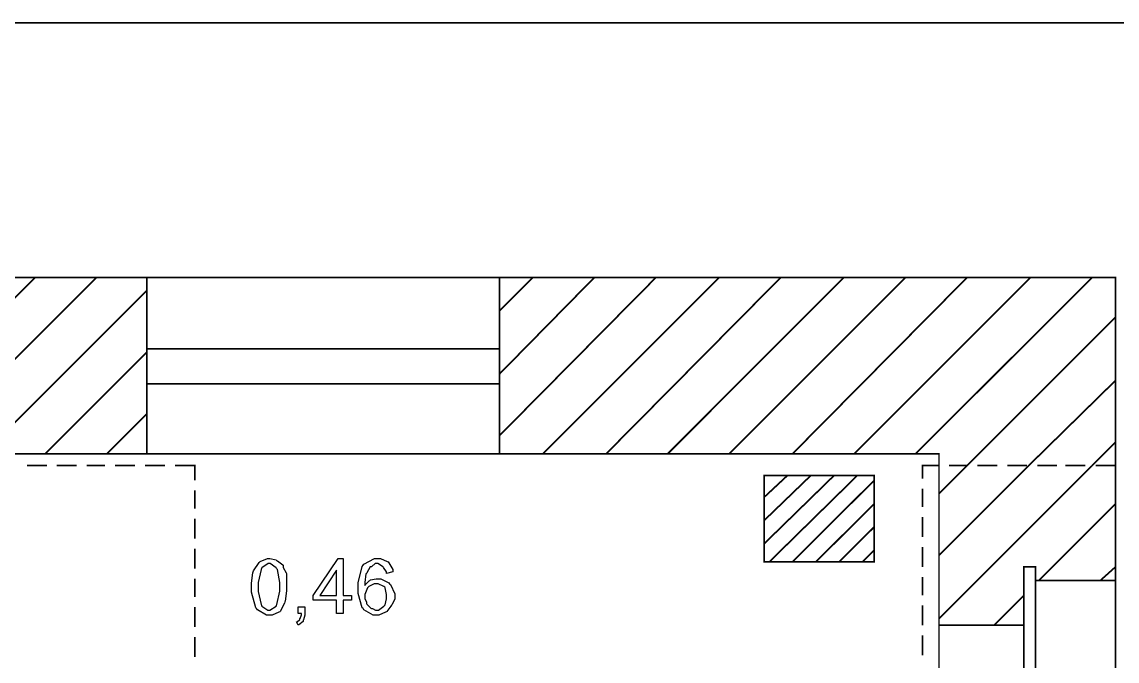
# Model space of a CAD drawing. Extents: x 219 to 1226, y 175 to 465.
# Drawn here: x 665.13 to 693.04, y 316.4 to 332.68 of the extents above; entities that cross this region are included whole.
import ezdxf

# ---------------------------------------------------------------- set-up
doc = ezdxf.new("R2010")
doc.units = 0
doc.header["$MEASUREMENT"] = 0
doc.layers.add('C00-00-00-BLACK', color=7, linetype='Continuous')
doc.layers.add('CFF-7E-00', color=30, linetype='Continuous')

msp = doc.modelspace()

# ---------------------------------------------------------------- linework, layer by layer
at = {"layer": 'C00-00-00-BLACK', "const_width": 0.0423}
for points in [[(641.421, 248.773), (641.421, 332.66), (704.191, 332.66), (704.191, 248.773), (641.421, 248.773)], [(684.045, 318.928), (686.844, 318.928), (686.844, 321.131), (684.045, 321.131), (684.045, 318.928)], [(690.66, 286.626), (690.959, 286.626), (690.959, 318.801), (690.66, 318.801), (690.66, 286.626)]]:
    msp.add_lwpolyline(points, close=True, dxfattribs=at)
for points in [[(652.618, 326.175), (692.993, 326.175), (692.993, 257.804), (683.068, 257.804)], [(660.973, 321.681), (665.469, 326.175)], [(662.543, 321.681), (667.037, 326.175)], [(668.311, 326.175), (668.311, 321.681)], [(677.301, 325.327), (678.15, 326.175)], [(677.301, 323.716), (679.719, 326.175)], [(677.301, 322.147), (681.288, 326.175)], [(677.301, 326.175), (677.301, 321.681)], [(678.403, 321.681), (682.899, 326.175)], [(680.016, 321.681), (684.468, 326.175)], [(681.584, 321.681), (686.079, 326.175)], [(683.154, 321.681), (687.649, 326.175)], [(684.764, 321.681), (689.217, 326.175)], [(686.334, 321.681), (690.829, 326.175)], [(687.902, 321.681), (692.4, 326.175)], [(664.153, 321.681), (668.311, 325.836)], [(689.217, 321.385), (692.993, 325.158)], [(665.723, 321.681), (668.311, 324.266)], [(677.301, 324.352), (668.311, 324.352)], [(677.301, 323.463), (668.311, 323.463)], [(690.787, 321.385), (692.993, 323.547)], [(667.291, 321.681), (668.311, 322.701)], [(692.4, 321.385), (692.993, 321.977)], [(670.557, 257.804), (670.557, 262.296), (657.113, 262.296), (657.113, 321.681), (688.498, 321.681), (688.498, 262.296), (685.148, 262.296), (685.148, 257.804)], [(665.766, 321.385), (665.257, 321.385)], [(666.529, 321.385), (666.019, 321.385)], [(667.25, 321.385), (666.784, 321.385)], [(668.015, 321.385), (667.503, 321.385)], [(668.777, 321.385), (668.268, 321.385)], [(669.54, 321.004), (669.54, 321.385), (669.03, 321.385)], [(688.075, 321.047), (688.075, 321.385), (688.498, 321.385)], [(688.498, 320.665), (689.217, 321.385)], [(688.498, 319.097), (690.787, 321.385)], [(688.498, 317.485), (692.4, 321.385)], [(688.753, 321.385), (689.217, 321.385)], [(689.475, 321.385), (689.982, 321.385)], [(690.237, 321.385), (690.744, 321.385)], [(691.002, 321.385), (691.508, 321.385)], [(691.721, 321.385), (692.228, 321.385)], [(692.486, 321.385), (692.993, 321.385)], [(684.045, 320.578), (684.638, 321.131)], [(684.045, 319.986), (685.233, 321.131)], [(684.045, 319.394), (685.826, 321.131)], [(684.172, 318.928), (686.418, 321.131)], [(684.764, 318.928), (686.844, 321.004)], [(669.54, 320.282), (669.54, 320.751)], [(688.075, 320.324), (688.075, 320.792)], [(685.36, 318.928), (686.844, 320.409)], [(691.043, 318.459), (692.993, 320.409)], [(688.075, 319.563), (688.075, 320.07)], [(669.54, 319.52), (669.54, 320.027)], [(685.952, 318.928), (686.844, 319.816)], [(669.54, 318.758), (669.54, 319.265)], [(686.545, 318.928), (686.844, 319.224)], [(688.075, 318.801), (688.075, 319.308)], [(692.612, 318.459), (692.993, 318.801)], [(669.54, 318.036), (669.54, 318.502)], [(688.075, 318.077), (688.075, 318.543)], [(690.959, 318.459), (692.993, 318.459)], [(688.075, 317.315), (688.075, 317.824)], [(689.898, 317.315), (690.66, 318.077)], [(669.54, 317.274), (669.54, 317.781)], [(690.66, 317.315), (688.498, 317.315)], [(669.54, 316.509), (669.54, 317.019)], [(688.075, 316.553), (688.075, 317.062)]]:
    msp.add_lwpolyline(points, dxfattribs=at)
at = {"layer": 'CFF-7E-00'}
for points in [[(670.983, 318.29), (670.983, 318.386), (671.015, 318.652), (671.025, 318.673), (671.035, 318.706), (671.172, 318.918), (671.193, 318.928), (671.203, 318.939), (671.386, 319.012), (671.448, 319.012), (671.448, 319.012), (671.607, 318.98), (671.618, 318.969), (671.639, 318.959), (671.775, 318.853), (671.786, 318.842), (671.786, 318.79), (671.861, 318.653), (671.871, 318.632), (671.871, 318.546), (671.871, 318.355), (671.871, 318.29), (671.871, 318.194), (671.839, 317.931), (671.829, 317.909), (671.818, 317.878), (671.712, 317.665), (671.702, 317.654), (671.68, 317.645), (671.506, 317.57), (671.448, 317.57), (671.363, 317.57), (671.13, 317.708), (671.109, 317.74), (671.088, 317.762), (670.983, 318.159), (670.983, 318.29)], [(673.144, 317.612), (673.144, 317.951), (672.551, 317.951), (672.551, 318.077), (673.186, 319.012), (673.313, 319.012), (673.313, 318.077), (673.525, 318.077), (673.525, 317.951), (673.313, 317.951), (673.313, 317.612), (673.144, 317.612)], [(674.586, 318.673), (674.417, 318.632), (674.417, 318.674), (674.342, 318.791), (674.333, 318.801), (674.322, 318.812), (674.202, 318.885), (674.163, 318.885), (674.13, 318.885), (674.045, 318.812), (674.035, 318.801), (674.003, 318.801), (673.918, 318.653), (673.908, 318.632), (673.897, 318.622), (673.867, 318.405), (673.867, 318.332), (673.877, 318.343), (673.983, 318.449), (673.994, 318.459), (674.015, 318.47), (674.156, 318.502), (674.205, 318.502), (674.278, 318.502), (674.479, 318.396), (674.501, 318.374), (674.522, 318.353), (674.629, 318.116), (674.629, 318.036), (674.629, 317.984), (674.553, 317.835), (674.544, 317.824), (674.532, 317.803), (674.427, 317.665), (674.417, 317.654), (674.395, 317.645), (674.221, 317.57), (674.163, 317.57), (674.078, 317.57), (673.845, 317.708), (673.824, 317.74), (673.802, 317.762), (673.697, 318.126), (673.697, 318.247), (673.697, 318.396), (673.802, 318.811), (673.824, 318.842), (673.845, 318.874), (674.114, 319.012), (674.205, 319.012), (674.268, 319.012), (674.438, 318.939), (674.459, 318.928), (674.48, 318.907), (674.586, 318.732), (674.586, 318.673)], [(671.152, 318.29), (671.152, 318.174), (671.225, 317.846), (671.236, 317.824), (671.246, 317.803), (671.398, 317.697), (671.448, 317.697), (671.448, 317.697), (671.607, 317.803), (671.618, 317.824), (671.628, 317.846), (671.702, 318.18), (671.702, 318.29), (671.702, 318.407), (671.639, 318.738), (671.618, 318.758), (671.607, 318.78), (671.456, 318.885), (671.406, 318.885), (671.406, 318.885), (671.246, 318.78), (671.236, 318.758), (671.225, 318.738), (671.152, 318.403), (671.152, 318.29)], [(673.144, 318.077), (673.144, 318.715), (672.721, 318.077), (673.144, 318.077)], [(673.867, 318.036), (673.867, 317.995), (673.908, 317.9), (673.908, 317.867), (673.918, 317.857), (674.024, 317.751), (674.035, 317.74), (674.067, 317.74), (674.138, 317.697), (674.163, 317.697), (674.216, 317.697), (674.352, 317.803), (674.374, 317.824), (674.384, 317.835), (674.417, 317.987), (674.417, 318.036), (674.417, 318.1), (674.384, 318.269), (674.374, 318.29), (674.352, 318.301), (674.21, 318.374), (674.163, 318.374), (674.109, 318.374), (673.972, 318.301), (673.951, 318.29), (673.94, 318.269), (673.867, 318.095), (673.867, 318.036)], [(672.168, 317.612), (672.168, 317.781), (672.34, 317.781), (672.34, 317.612), (672.34, 317.57), (672.307, 317.455), (672.297, 317.444), (672.297, 317.412), (672.189, 317.327), (672.168, 317.315), (672.125, 317.401), (672.147, 317.401), (672.213, 317.464), (672.213, 317.485), (672.223, 317.485), (672.255, 317.58), (672.255, 317.612), (672.168, 317.612)]]:
    msp.add_lwpolyline(points, close=True, dxfattribs=at)

doc.saveas('drawing.dxf')
